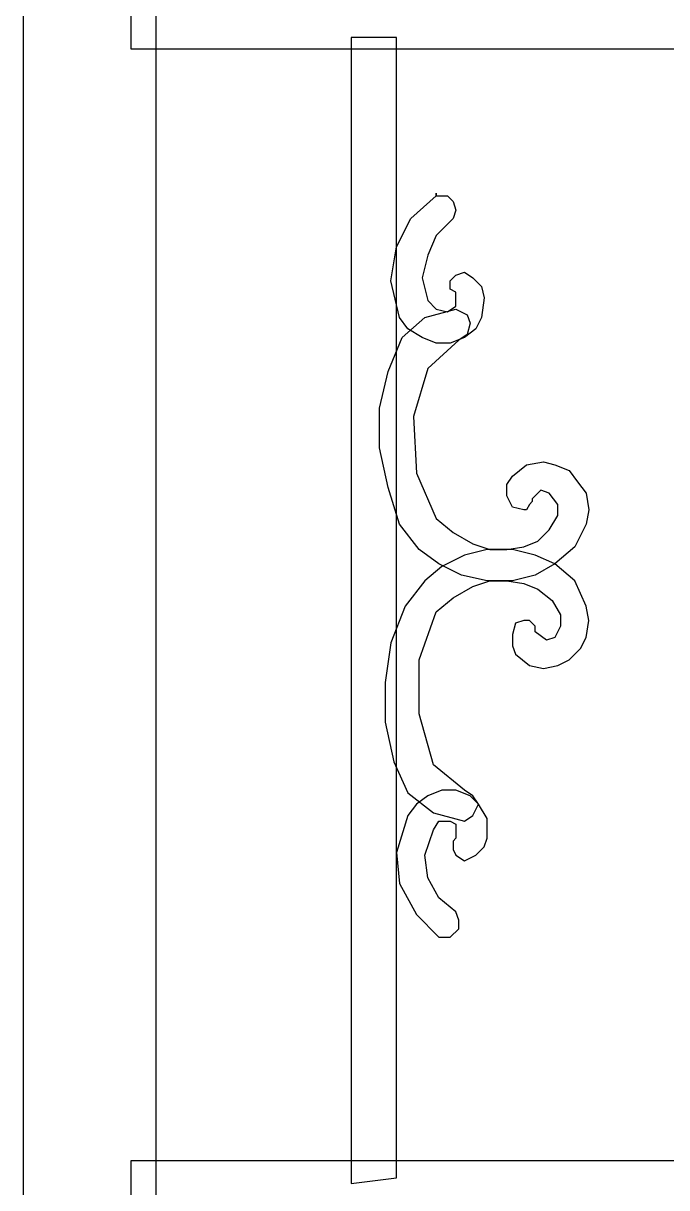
# Model space of a CAD drawing. Header units: centimetres. Extents: x -51 to 47, y -44 to 100.
# Drawn here: x -50.62 to -29.7, y -4.36 to 33.47 of the extents above; entities that cross this region are included whole.
import ezdxf

# ---------------------------------------------------------------- set-up
doc = ezdxf.new("R2010")
doc.units = ezdxf.units.CM
doc.header["$MEASUREMENT"] = 0
doc.layers.add('layer 1', color=7, linetype='Continuous')

msp = doc.modelspace()

# ---------------------------------------------------------------- linework, layer by layer
at = {"layer": 'layer 1', "color": 108}
for points, knots in [([(-50.62072, 91.58024), (-50.62072, 91.58024), (-46.29959, 91.58024), (-46.29959, 91.58024), (-46.29959, 91.58024), (-46.29959, 91.58024), (-46.29959, -43.66193), (-46.29959, -43.66193), (-46.29959, -43.66193), (-46.29959, -43.66193), (-50.62072, -43.66193), (-50.62072, -43.66193), (-50.62072, -43.66193), (-50.62072, -43.66193), (-50.62072, 91.58024), (-50.62072, 91.58024)], [0, 0, 0, 0, 0.25, 0.25, 0.25, 0.25, 0.5, 0.5, 0.5, 0.5, 0.75, 0.75, 0.75, 0.75, 1, 1, 1, 1]), ([(-47.12704, 34.11841), (-47.12704, 34.11841), (43.43281, 34.11841), (43.43281, 34.11841), (43.43281, 34.11841), (43.43281, 34.11841), (43.43281, 32.64739), (43.43281, 32.64739), (43.43281, 32.64739), (43.43281, 32.64739), (-47.12704, 32.64739), (-47.12704, 32.64739), (-47.12704, 32.64739), (-47.12704, 32.64739), (-47.12704, 34.11841), (-47.12704, 34.11841)], [0, 0, 0, 0, 0.25, 0.25, 0.25, 0.25, 0.5, 0.5, 0.5, 0.5, 0.75, 0.75, 0.75, 0.75, 1, 1, 1, 1]), ([(-39.95581, -4.22013), (-39.95581, -4.22013), (-39.95581, 33.01514), (-39.95581, 33.01514), (-39.95581, 33.01514), (-39.95581, 33.01514), (-38.48478, 33.01514), (-38.48478, 33.01514), (-38.48478, 33.01514), (-38.48478, 33.01514), (-38.48478, -4.03625), (-38.48478, -4.03625), (-38.48478, -4.03625), (-38.48478, -4.03625), (-39.95581, -4.22013), (-39.95581, -4.22013)], [0, 0, 0, 0, 0.25, 0.25, 0.25, 0.25, 0.5, 0.5, 0.5, 0.5, 0.75, 0.75, 0.75, 0.75, 1, 1, 1, 1]), ([(-37.19764, 27.86656), (-37.19764, 27.86656), (-38.02509, 27.13105), (-38.02509, 27.13105), (-38.02509, 27.13105), (-38.02509, 27.13105), (-38.48478, 26.21166), (-38.48478, 26.21166), (-38.48478, 26.21166), (-38.48478, 26.21166), (-38.66866, 25.10839), (-38.66866, 25.10839), (-38.66866, 25.10839), (-38.66866, 25.10839), (-38.39284, 23.91319), (-38.39284, 23.91319), (-38.39284, 23.91319), (-38.39284, 23.91319), (-38.11703, 23.54543), (-38.11703, 23.54543), (-38.11703, 23.54543), (-38.11703, 23.54543), (-37.65733, 23.26961), (-37.65733, 23.26961), (-37.65733, 23.26961), (-37.65733, 23.26961), (-37.19764, 23.08574), (-37.19764, 23.08574), (-37.19764, 23.08574), (-37.19764, 23.08574), (-36.73794, 23.08574), (-36.73794, 23.08574), (-36.73794, 23.08574), (-36.73794, 23.08574), (-36.27825, 23.26961), (-36.27825, 23.26961), (-36.27825, 23.26961), (-36.27825, 23.26961), (-35.91049, 23.54543), (-35.91049, 23.54543), (-35.91049, 23.54543), (-35.91049, 23.54543), (-35.72662, 23.91319), (-35.72662, 23.91319), (-35.72662, 23.91319), (-35.72662, 23.91319), (-35.63468, 24.55676), (-35.63468, 24.55676), (-35.63468, 24.55676), (-35.63468, 24.55676), (-35.72662, 24.92451), (-35.72662, 24.92451), (-35.72662, 24.92451), (-35.72662, 24.92451), (-36.00243, 25.20033), (-36.00243, 25.20033), (-36.00243, 25.20033), (-36.00243, 25.20033), (-36.27825, 25.38421), (-36.27825, 25.38421), (-36.27825, 25.38421), (-36.27825, 25.38421), (-36.55407, 25.29227), (-36.55407, 25.29227), (-36.55407, 25.29227), (-36.55407, 25.29227), (-36.73794, 25.10839), (-36.73794, 25.10839), (-36.73794, 25.10839), (-36.73794, 25.10839), (-36.73794, 25.01645), (-36.73794, 25.01645), (-36.73794, 25.01645), (-36.73794, 25.01645), (-36.73794, 24.83258), (-36.73794, 24.83258), (-36.73794, 24.83258), (-36.73794, 24.83258), (-36.55407, 24.74064), (-36.55407, 24.74064), (-36.55407, 24.74064), (-36.55407, 24.74064), (-36.55407, 24.28094), (-36.55407, 24.28094), (-36.55407, 24.28094), (-36.55407, 24.28094), (-36.82988, 24.09706), (-36.82988, 24.09706), (-36.82988, 24.09706), (-36.82988, 24.09706), (-37.19764, 24.189), (-37.19764, 24.189), (-37.19764, 24.189), (-37.19764, 24.189), (-37.47346, 24.46482), (-37.47346, 24.46482), (-37.47346, 24.46482), (-37.47346, 24.46482), (-37.65733, 25.20033), (-37.65733, 25.20033), (-37.65733, 25.20033), (-37.65733, 25.20033), (-37.47346, 25.93584), (-37.47346, 25.93584), (-37.47346, 25.93584), (-37.47346, 25.93584), (-37.19764, 26.57942), (-37.19764, 26.57942), (-37.19764, 26.57942), (-37.19764, 26.57942), (-36.646, 27.13105), (-36.646, 27.13105), (-36.646, 27.13105), (-36.646, 27.13105), (-36.55407, 27.40687), (-36.55407, 27.40687), (-36.55407, 27.40687), (-36.55407, 27.40687), (-36.646, 27.68268), (-36.646, 27.68268), (-36.646, 27.68268), (-36.646, 27.68268), (-36.82988, 27.86656), (-36.82988, 27.86656), (-36.82988, 27.86656), (-36.82988, 27.86656), (-37.19764, 27.86656), (-37.19764, 27.86656), (-37.19764, 27.86656), (-37.19764, 27.86656), (-37.19764, 27.86656), (-37.19764, 27.86656), (-37.19764, 27.86656), (-37.19764, 27.86656), (-37.19764, 27.9585), (-37.19764, 27.9585), (-37.19764, 27.9585), (-37.19764, 27.9585), (-37.19764, 27.9585), (-37.19764, 27.9585), (-37.19764, 27.9585), (-37.19764, 27.9585), (-37.19764, 27.86656), (-37.19764, 27.86656)], [0, 0, 0, 0, 0.02777778, 0.02777778, 0.02777778, 0.02777778, 0.05555556, 0.05555556, 0.05555556, 0.05555556, 0.08333333, 0.08333333, 0.08333333, 0.08333333, 0.11111111, 0.11111111, 0.11111111, 0.11111111, 0.13888889, 0.13888889, 0.13888889, 0.13888889, 0.16666667, 0.16666667, 0.16666667, 0.16666667, 0.19444444, 0.19444444, 0.19444444, 0.19444444, 0.22222222, 0.22222222, 0.22222222, 0.22222222, 0.25, 0.25, 0.25, 0.25, 0.27777778, 0.27777778, 0.27777778, 0.27777778, 0.30555556, 0.30555556, 0.30555556, 0.30555556, 0.33333333, 0.33333333, 0.33333333, 0.33333333, 0.36111111, 0.36111111, 0.36111111, 0.36111111, 0.38888889, 0.38888889, 0.38888889, 0.38888889, 0.41666667, 0.41666667, 0.41666667, 0.41666667, 0.44444444, 0.44444444, 0.44444444, 0.44444444, 0.47222222, 0.47222222, 0.47222222, 0.47222222, 0.5, 0.5, 0.5, 0.5, 0.52777778, 0.52777778, 0.52777778, 0.52777778, 0.55555556, 0.55555556, 0.55555556, 0.55555556, 0.58333333, 0.58333333, 0.58333333, 0.58333333, 0.61111111, 0.61111111, 0.61111111, 0.61111111, 0.63888889, 0.63888889, 0.63888889, 0.63888889, 0.66666667, 0.66666667, 0.66666667, 0.66666667, 0.69444444, 0.69444444, 0.69444444, 0.69444444, 0.72222222, 0.72222222, 0.72222222, 0.72222222, 0.75, 0.75, 0.75, 0.75, 0.77777778, 0.77777778, 0.77777778, 0.77777778, 0.80555556, 0.80555556, 0.80555556, 0.80555556, 0.83333333, 0.83333333, 0.83333333, 0.83333333, 0.86111111, 0.86111111, 0.86111111, 0.86111111, 0.88888889, 0.88888889, 0.88888889, 0.88888889, 0.91666667, 0.91666667, 0.91666667, 0.91666667, 0.94444444, 0.94444444, 0.94444444, 0.94444444, 0.97222222, 0.97222222, 0.97222222, 0.97222222, 1, 1, 1, 1]), ([(-34.07171, 18.02909), (-34.07171, 18.02909), (-33.7959, 18.30491), (-33.7959, 18.30491), (-33.7959, 18.30491), (-33.7959, 18.30491), (-33.52008, 18.21297), (-33.52008, 18.21297), (-33.52008, 18.21297), (-33.52008, 18.21297), (-33.24426, 17.84522), (-33.24426, 17.84522), (-33.24426, 17.84522), (-33.24426, 17.84522), (-33.24426, 17.47746), (-33.24426, 17.47746), (-33.24426, 17.47746), (-33.24426, 17.47746), (-33.52008, 17.01777), (-33.52008, 17.01777), (-33.52008, 17.01777), (-33.52008, 17.01777), (-33.88784, 16.65001), (-33.88784, 16.65001), (-33.88784, 16.65001), (-33.88784, 16.65001), (-34.34753, 16.46613), (-34.34753, 16.46613), (-34.34753, 16.46613), (-34.34753, 16.46613), (-34.89917, 16.37419), (-34.89917, 16.37419), (-34.89917, 16.37419), (-34.89917, 16.37419), (-35.4508, 16.37419), (-35.4508, 16.37419), (-35.4508, 16.37419), (-35.4508, 16.37419), (-36.00243, 16.55807), (-36.00243, 16.55807), (-36.00243, 16.55807), (-36.00243, 16.55807), (-36.646, 16.92583), (-36.646, 16.92583), (-36.646, 16.92583), (-36.646, 16.92583), (-37.19764, 17.38552), (-37.19764, 17.38552), (-37.19764, 17.38552), (-37.19764, 17.38552), (-37.84121, 18.85654), (-37.84121, 18.85654), (-37.84121, 18.85654), (-37.84121, 18.85654), (-37.93315, 20.69532), (-37.93315, 20.69532), (-37.93315, 20.69532), (-37.93315, 20.69532), (-37.47346, 22.25829), (-37.47346, 22.25829), (-37.47346, 22.25829), (-37.47346, 22.25829), (-36.46213, 23.17767), (-36.46213, 23.17767), (-36.46213, 23.17767), (-36.46213, 23.17767), (-36.18631, 23.36155), (-36.18631, 23.36155), (-36.18631, 23.36155), (-36.18631, 23.36155), (-36.09437, 23.72931), (-36.09437, 23.72931), (-36.09437, 23.72931), (-36.09437, 23.72931), (-36.18631, 24.00513), (-36.18631, 24.00513), (-36.18631, 24.00513), (-36.18631, 24.00513), (-36.55407, 24.189), (-36.55407, 24.189), (-36.55407, 24.189), (-36.55407, 24.189), (-37.56539, 23.91319), (-37.56539, 23.91319), (-37.56539, 23.91319), (-37.56539, 23.91319), (-38.30091, 23.26961), (-38.30091, 23.26961), (-38.30091, 23.26961), (-38.30091, 23.26961), (-38.7606, 22.16635), (-38.7606, 22.16635), (-38.7606, 22.16635), (-38.7606, 22.16635), (-39.03642, 20.97114), (-39.03642, 20.97114), (-39.03642, 20.97114), (-39.03642, 20.97114), (-39.03642, 19.684), (-39.03642, 19.684), (-39.03642, 19.684), (-39.03642, 19.684), (-38.7606, 18.39685), (-38.7606, 18.39685), (-38.7606, 18.39685), (-38.7606, 18.39685), (-38.39284, 17.20164), (-38.39284, 17.20164), (-38.39284, 17.20164), (-38.39284, 17.20164), (-37.74927, 16.37419), (-37.74927, 16.37419), (-37.74927, 16.37419), (-37.74927, 16.37419), (-37.1057, 15.9145), (-37.1057, 15.9145), (-37.1057, 15.9145), (-37.1057, 15.9145), (-36.37019, 15.54674), (-36.37019, 15.54674), (-36.37019, 15.54674), (-36.37019, 15.54674), (-35.54274, 15.36287), (-35.54274, 15.36287), (-35.54274, 15.36287), (-35.54274, 15.36287), (-34.71529, 15.36287), (-34.71529, 15.36287), (-34.71529, 15.36287), (-34.71529, 15.36287), (-33.97978, 15.54674), (-33.97978, 15.54674), (-33.97978, 15.54674), (-33.97978, 15.54674), (-33.3362, 15.9145), (-33.3362, 15.9145), (-33.3362, 15.9145), (-33.3362, 15.9145), (-32.69263, 16.46613), (-32.69263, 16.46613), (-32.69263, 16.46613), (-32.69263, 16.46613), (-32.32487, 17.20164), (-32.32487, 17.20164), (-32.32487, 17.20164), (-32.32487, 17.20164), (-32.23294, 17.66134), (-32.23294, 17.66134), (-32.23294, 17.66134), (-32.23294, 17.66134), (-32.32487, 18.21297), (-32.32487, 18.21297), (-32.32487, 18.21297), (-32.32487, 18.21297), (-32.60069, 18.58073), (-32.60069, 18.58073), (-32.60069, 18.58073), (-32.60069, 18.58073), (-32.87651, 18.94848), (-32.87651, 18.94848), (-32.87651, 18.94848), (-32.87651, 18.94848), (-33.3362, 19.13236), (-33.3362, 19.13236), (-33.3362, 19.13236), (-33.3362, 19.13236), (-33.70396, 19.2243), (-33.70396, 19.2243), (-33.70396, 19.2243), (-33.70396, 19.2243), (-34.25559, 19.13236), (-34.25559, 19.13236), (-34.25559, 19.13236), (-34.25559, 19.13236), (-34.71529, 18.76461), (-34.71529, 18.76461), (-34.71529, 18.76461), (-34.71529, 18.76461), (-34.89917, 18.48879), (-34.89917, 18.48879), (-34.89917, 18.48879), (-34.89917, 18.48879), (-34.89917, 18.12103), (-34.89917, 18.12103), (-34.89917, 18.12103), (-34.89917, 18.12103), (-34.71529, 17.75328), (-34.71529, 17.75328), (-34.71529, 17.75328), (-34.71529, 17.75328), (-34.34753, 17.66134), (-34.34753, 17.66134), (-34.34753, 17.66134), (-34.34753, 17.66134), (-34.25559, 17.66134), (-34.25559, 17.66134), (-34.25559, 17.66134), (-34.25559, 17.66134), (-34.16365, 17.84522), (-34.16365, 17.84522), (-34.16365, 17.84522), (-34.16365, 17.84522), (-34.07171, 17.93716), (-34.07171, 17.93716), (-34.07171, 17.93716), (-34.07171, 17.93716), (-34.07171, 18.02909), (-34.07171, 18.02909)], [0, 0, 0, 0, 0.01923077, 0.01923077, 0.01923077, 0.01923077, 0.03846154, 0.03846154, 0.03846154, 0.03846154, 0.05769231, 0.05769231, 0.05769231, 0.05769231, 0.07692308, 0.07692308, 0.07692308, 0.07692308, 0.09615385, 0.09615385, 0.09615385, 0.09615385, 0.11538462, 0.11538462, 0.11538462, 0.11538462, 0.13461538, 0.13461538, 0.13461538, 0.13461538, 0.15384615, 0.15384615, 0.15384615, 0.15384615, 0.17307692, 0.17307692, 0.17307692, 0.17307692, 0.19230769, 0.19230769, 0.19230769, 0.19230769, 0.21153846, 0.21153846, 0.21153846, 0.21153846, 0.23076923, 0.23076923, 0.23076923, 0.23076923, 0.25, 0.25, 0.25, 0.25, 0.26923077, 0.26923077, 0.26923077, 0.26923077, 0.28846154, 0.28846154, 0.28846154, 0.28846154, 0.30769231, 0.30769231, 0.30769231, 0.30769231, 0.32692308, 0.32692308, 0.32692308, 0.32692308, 0.34615385, 0.34615385, 0.34615385, 0.34615385, 0.36538462, 0.36538462, 0.36538462, 0.36538462, 0.38461538, 0.38461538, 0.38461538, 0.38461538, 0.40384615, 0.40384615, 0.40384615, 0.40384615, 0.42307692, 0.42307692, 0.42307692, 0.42307692, 0.44230769, 0.44230769, 0.44230769, 0.44230769, 0.46153846, 0.46153846, 0.46153846, 0.46153846, 0.48076923, 0.48076923, 0.48076923, 0.48076923, 0.5, 0.5, 0.5, 0.5, 0.51923077, 0.51923077, 0.51923077, 0.51923077, 0.53846154, 0.53846154, 0.53846154, 0.53846154, 0.55769231, 0.55769231, 0.55769231, 0.55769231, 0.57692308, 0.57692308, 0.57692308, 0.57692308, 0.59615385, 0.59615385, 0.59615385, 0.59615385, 0.61538462, 0.61538462, 0.61538462, 0.61538462, 0.63461538, 0.63461538, 0.63461538, 0.63461538, 0.65384615, 0.65384615, 0.65384615, 0.65384615, 0.67307692, 0.67307692, 0.67307692, 0.67307692, 0.69230769, 0.69230769, 0.69230769, 0.69230769, 0.71153846, 0.71153846, 0.71153846, 0.71153846, 0.73076923, 0.73076923, 0.73076923, 0.73076923, 0.75, 0.75, 0.75, 0.75, 0.76923077, 0.76923077, 0.76923077, 0.76923077, 0.78846154, 0.78846154, 0.78846154, 0.78846154, 0.80769231, 0.80769231, 0.80769231, 0.80769231, 0.82692308, 0.82692308, 0.82692308, 0.82692308, 0.84615385, 0.84615385, 0.84615385, 0.84615385, 0.86538462, 0.86538462, 0.86538462, 0.86538462, 0.88461538, 0.88461538, 0.88461538, 0.88461538, 0.90384615, 0.90384615, 0.90384615, 0.90384615, 0.92307692, 0.92307692, 0.92307692, 0.92307692, 0.94230769, 0.94230769, 0.94230769, 0.94230769, 0.96153846, 0.96153846, 0.96153846, 0.96153846, 0.98076923, 0.98076923, 0.98076923, 0.98076923, 1, 1, 1, 1]), ([(-33.97978, 13.70796), (-33.97978, 13.70796), (-33.61202, 13.43215), (-33.61202, 13.43215), (-33.61202, 13.43215), (-33.61202, 13.43215), (-33.3362, 13.52409), (-33.3362, 13.52409), (-33.3362, 13.52409), (-33.3362, 13.52409), (-33.15233, 13.89184), (-33.15233, 13.89184), (-33.15233, 13.89184), (-33.15233, 13.89184), (-33.15233, 14.2596), (-33.15233, 14.2596), (-33.15233, 14.2596), (-33.15233, 14.2596), (-33.42814, 14.71929), (-33.42814, 14.71929), (-33.42814, 14.71929), (-33.42814, 14.71929), (-33.88784, 15.08705), (-33.88784, 15.08705), (-33.88784, 15.08705), (-33.88784, 15.08705), (-34.34753, 15.27093), (-34.34753, 15.27093), (-34.34753, 15.27093), (-34.34753, 15.27093), (-34.89917, 15.36287), (-34.89917, 15.36287), (-34.89917, 15.36287), (-34.89917, 15.36287), (-35.4508, 15.36287), (-35.4508, 15.36287), (-35.4508, 15.36287), (-35.4508, 15.36287), (-36.00243, 15.17899), (-36.00243, 15.17899), (-36.00243, 15.17899), (-36.00243, 15.17899), (-36.646, 14.81123), (-36.646, 14.81123), (-36.646, 14.81123), (-36.646, 14.81123), (-37.19764, 14.35154), (-37.19764, 14.35154), (-37.19764, 14.35154), (-37.19764, 14.35154), (-37.74927, 12.78857), (-37.74927, 12.78857), (-37.74927, 12.78857), (-37.74927, 12.78857), (-37.74927, 11.04174), (-37.74927, 11.04174), (-37.74927, 11.04174), (-37.74927, 11.04174), (-37.28958, 9.38683), (-37.28958, 9.38683), (-37.28958, 9.38683), (-37.28958, 9.38683), (-36.27825, 8.55938), (-36.27825, 8.55938), (-36.27825, 8.55938), (-36.27825, 8.55938), (-36.00243, 8.37551), (-36.00243, 8.37551), (-36.00243, 8.37551), (-36.00243, 8.37551), (-35.81855, 8.09969), (-35.81855, 8.09969), (-35.81855, 8.09969), (-35.81855, 8.09969), (-36.00243, 7.73193), (-36.00243, 7.73193), (-36.00243, 7.73193), (-36.00243, 7.73193), (-36.27825, 7.54806), (-36.27825, 7.54806), (-36.27825, 7.54806), (-36.27825, 7.54806), (-37.28958, 7.82387), (-37.28958, 7.82387), (-37.28958, 7.82387), (-37.28958, 7.82387), (-38.11703, 8.46744), (-38.11703, 8.46744), (-38.11703, 8.46744), (-38.11703, 8.46744), (-38.57672, 9.47877), (-38.57672, 9.47877), (-38.57672, 9.47877), (-38.57672, 9.47877), (-38.85254, 10.76592), (-38.85254, 10.76592), (-38.85254, 10.76592), (-38.85254, 10.76592), (-38.85254, 12.05306), (-38.85254, 12.05306), (-38.85254, 12.05306), (-38.85254, 12.05306), (-38.66866, 13.34021), (-38.66866, 13.34021), (-38.66866, 13.34021), (-38.66866, 13.34021), (-38.20897, 14.53541), (-38.20897, 14.53541), (-38.20897, 14.53541), (-38.20897, 14.53541), (-37.56539, 15.36287), (-37.56539, 15.36287), (-37.56539, 15.36287), (-37.56539, 15.36287), (-37.01376, 15.82256), (-37.01376, 15.82256), (-37.01376, 15.82256), (-37.01376, 15.82256), (-36.27825, 16.19032), (-36.27825, 16.19032), (-36.27825, 16.19032), (-36.27825, 16.19032), (-35.54274, 16.37419), (-35.54274, 16.37419), (-35.54274, 16.37419), (-35.54274, 16.37419), (-34.71529, 16.37419), (-34.71529, 16.37419), (-34.71529, 16.37419), (-34.71529, 16.37419), (-33.97978, 16.19032), (-33.97978, 16.19032), (-33.97978, 16.19032), (-33.97978, 16.19032), (-33.3362, 15.9145), (-33.3362, 15.9145), (-33.3362, 15.9145), (-33.3362, 15.9145), (-32.69263, 15.36287), (-32.69263, 15.36287), (-32.69263, 15.36287), (-32.69263, 15.36287), (-32.32487, 14.53541), (-32.32487, 14.53541), (-32.32487, 14.53541), (-32.32487, 14.53541), (-32.23294, 14.07572), (-32.23294, 14.07572), (-32.23294, 14.07572), (-32.23294, 14.07572), (-32.32487, 13.52409), (-32.32487, 13.52409), (-32.32487, 13.52409), (-32.32487, 13.52409), (-32.50875, 13.15633), (-32.50875, 13.15633), (-32.50875, 13.15633), (-32.50875, 13.15633), (-32.87651, 12.78857), (-32.87651, 12.78857), (-32.87651, 12.78857), (-32.87651, 12.78857), (-33.24426, 12.6047), (-33.24426, 12.6047), (-33.24426, 12.6047), (-33.24426, 12.6047), (-33.70396, 12.51276), (-33.70396, 12.51276), (-33.70396, 12.51276), (-33.70396, 12.51276), (-34.16365, 12.6047), (-34.16365, 12.6047), (-34.16365, 12.6047), (-34.16365, 12.6047), (-34.62335, 12.97245), (-34.62335, 12.97245), (-34.62335, 12.97245), (-34.62335, 12.97245), (-34.71529, 13.24827), (-34.71529, 13.24827), (-34.71529, 13.24827), (-34.71529, 13.24827), (-34.71529, 13.61603), (-34.71529, 13.61603), (-34.71529, 13.61603), (-34.71529, 13.61603), (-34.62335, 13.98378), (-34.62335, 13.98378), (-34.62335, 13.98378), (-34.62335, 13.98378), (-34.34753, 14.07572), (-34.34753, 14.07572), (-34.34753, 14.07572), (-34.34753, 14.07572), (-34.16365, 14.07572), (-34.16365, 14.07572), (-34.16365, 14.07572), (-34.16365, 14.07572), (-34.07171, 13.98378), (-34.07171, 13.98378), (-34.07171, 13.98378), (-34.07171, 13.98378), (-33.97978, 13.89184), (-33.97978, 13.89184), (-33.97978, 13.89184), (-33.97978, 13.89184), (-33.97978, 13.70796), (-33.97978, 13.70796)], [0, 0, 0, 0, 0.01923077, 0.01923077, 0.01923077, 0.01923077, 0.03846154, 0.03846154, 0.03846154, 0.03846154, 0.05769231, 0.05769231, 0.05769231, 0.05769231, 0.07692308, 0.07692308, 0.07692308, 0.07692308, 0.09615385, 0.09615385, 0.09615385, 0.09615385, 0.11538462, 0.11538462, 0.11538462, 0.11538462, 0.13461538, 0.13461538, 0.13461538, 0.13461538, 0.15384615, 0.15384615, 0.15384615, 0.15384615, 0.17307692, 0.17307692, 0.17307692, 0.17307692, 0.19230769, 0.19230769, 0.19230769, 0.19230769, 0.21153846, 0.21153846, 0.21153846, 0.21153846, 0.23076923, 0.23076923, 0.23076923, 0.23076923, 0.25, 0.25, 0.25, 0.25, 0.26923077, 0.26923077, 0.26923077, 0.26923077, 0.28846154, 0.28846154, 0.28846154, 0.28846154, 0.30769231, 0.30769231, 0.30769231, 0.30769231, 0.32692308, 0.32692308, 0.32692308, 0.32692308, 0.34615385, 0.34615385, 0.34615385, 0.34615385, 0.36538462, 0.36538462, 0.36538462, 0.36538462, 0.38461538, 0.38461538, 0.38461538, 0.38461538, 0.40384615, 0.40384615, 0.40384615, 0.40384615, 0.42307692, 0.42307692, 0.42307692, 0.42307692, 0.44230769, 0.44230769, 0.44230769, 0.44230769, 0.46153846, 0.46153846, 0.46153846, 0.46153846, 0.48076923, 0.48076923, 0.48076923, 0.48076923, 0.5, 0.5, 0.5, 0.5, 0.51923077, 0.51923077, 0.51923077, 0.51923077, 0.53846154, 0.53846154, 0.53846154, 0.53846154, 0.55769231, 0.55769231, 0.55769231, 0.55769231, 0.57692308, 0.57692308, 0.57692308, 0.57692308, 0.59615385, 0.59615385, 0.59615385, 0.59615385, 0.61538462, 0.61538462, 0.61538462, 0.61538462, 0.63461538, 0.63461538, 0.63461538, 0.63461538, 0.65384615, 0.65384615, 0.65384615, 0.65384615, 0.67307692, 0.67307692, 0.67307692, 0.67307692, 0.69230769, 0.69230769, 0.69230769, 0.69230769, 0.71153846, 0.71153846, 0.71153846, 0.71153846, 0.73076923, 0.73076923, 0.73076923, 0.73076923, 0.75, 0.75, 0.75, 0.75, 0.76923077, 0.76923077, 0.76923077, 0.76923077, 0.78846154, 0.78846154, 0.78846154, 0.78846154, 0.80769231, 0.80769231, 0.80769231, 0.80769231, 0.82692308, 0.82692308, 0.82692308, 0.82692308, 0.84615385, 0.84615385, 0.84615385, 0.84615385, 0.86538462, 0.86538462, 0.86538462, 0.86538462, 0.88461538, 0.88461538, 0.88461538, 0.88461538, 0.90384615, 0.90384615, 0.90384615, 0.90384615, 0.92307692, 0.92307692, 0.92307692, 0.92307692, 0.94230769, 0.94230769, 0.94230769, 0.94230769, 0.96153846, 0.96153846, 0.96153846, 0.96153846, 0.98076923, 0.98076923, 0.98076923, 0.98076923, 1, 1, 1, 1]), ([(-37.1057, 3.77856), (-37.1057, 3.77856), (-37.84121, 4.51407), (-37.84121, 4.51407), (-37.84121, 4.51407), (-37.84121, 4.51407), (-38.39284, 5.5254), (-38.39284, 5.5254), (-38.39284, 5.5254), (-38.39284, 5.5254), (-38.48478, 6.53673), (-38.48478, 6.53673), (-38.48478, 6.53673), (-38.48478, 6.53673), (-38.11703, 7.73193), (-38.11703, 7.73193), (-38.11703, 7.73193), (-38.11703, 7.73193), (-37.84121, 8.09969), (-37.84121, 8.09969), (-37.84121, 8.09969), (-37.84121, 8.09969), (-37.47346, 8.37551), (-37.47346, 8.37551), (-37.47346, 8.37551), (-37.47346, 8.37551), (-37.01376, 8.55938), (-37.01376, 8.55938), (-37.01376, 8.55938), (-37.01376, 8.55938), (-36.55407, 8.55938), (-36.55407, 8.55938), (-36.55407, 8.55938), (-36.55407, 8.55938), (-36.09437, 8.37551), (-36.09437, 8.37551), (-36.09437, 8.37551), (-36.09437, 8.37551), (-35.81855, 8.09969), (-35.81855, 8.09969), (-35.81855, 8.09969), (-35.81855, 8.09969), (-35.54274, 7.63999), (-35.54274, 7.63999), (-35.54274, 7.63999), (-35.54274, 7.63999), (-35.54274, 6.99642), (-35.54274, 6.99642), (-35.54274, 6.99642), (-35.54274, 6.99642), (-35.63468, 6.72061), (-35.63468, 6.72061), (-35.63468, 6.72061), (-35.63468, 6.72061), (-35.91049, 6.44479), (-35.91049, 6.44479), (-35.91049, 6.44479), (-35.91049, 6.44479), (-36.27825, 6.26091), (-36.27825, 6.26091), (-36.27825, 6.26091), (-36.27825, 6.26091), (-36.55407, 6.44479), (-36.55407, 6.44479), (-36.55407, 6.44479), (-36.55407, 6.44479), (-36.646, 6.62867), (-36.646, 6.62867), (-36.646, 6.62867), (-36.646, 6.62867), (-36.646, 6.81254), (-36.646, 6.81254), (-36.646, 6.81254), (-36.646, 6.81254), (-36.646, 6.90448), (-36.646, 6.90448), (-36.646, 6.90448), (-36.646, 6.90448), (-36.55407, 6.99642), (-36.55407, 6.99642), (-36.55407, 6.99642), (-36.55407, 6.99642), (-36.55407, 7.45612), (-36.55407, 7.45612), (-36.55407, 7.45612), (-36.55407, 7.45612), (-36.73794, 7.54806), (-36.73794, 7.54806), (-36.73794, 7.54806), (-36.73794, 7.54806), (-37.1057, 7.54806), (-37.1057, 7.54806), (-37.1057, 7.54806), (-37.1057, 7.54806), (-37.28958, 7.27224), (-37.28958, 7.27224), (-37.28958, 7.27224), (-37.28958, 7.27224), (-37.56539, 6.44479), (-37.56539, 6.44479), (-37.56539, 6.44479), (-37.56539, 6.44479), (-37.47346, 5.70928), (-37.47346, 5.70928), (-37.47346, 5.70928), (-37.47346, 5.70928), (-37.1057, 5.0657), (-37.1057, 5.0657), (-37.1057, 5.0657), (-37.1057, 5.0657), (-36.55407, 4.60601), (-36.55407, 4.60601), (-36.55407, 4.60601), (-36.55407, 4.60601), (-36.46213, 4.33019), (-36.46213, 4.33019), (-36.46213, 4.33019), (-36.46213, 4.33019), (-36.46213, 4.05438), (-36.46213, 4.05438), (-36.46213, 4.05438), (-36.46213, 4.05438), (-36.73794, 3.77856), (-36.73794, 3.77856), (-36.73794, 3.77856), (-36.73794, 3.77856), (-37.1057, 3.77856), (-37.1057, 3.77856), (-37.1057, 3.77856), (-37.1057, 3.77856), (-37.1057, 3.77856), (-37.1057, 3.77856), (-37.1057, 3.77856), (-37.1057, 3.77856), (-37.1057, 3.77856), (-37.1057, 3.77856), (-37.1057, 3.77856), (-37.1057, 3.77856), (-37.1057, 3.77856), (-37.1057, 3.77856), (-37.1057, 3.77856), (-37.1057, 3.77856), (-37.1057, 3.77856), (-37.1057, 3.77856)], [0, 0, 0, 0, 0.02777778, 0.02777778, 0.02777778, 0.02777778, 0.05555556, 0.05555556, 0.05555556, 0.05555556, 0.08333333, 0.08333333, 0.08333333, 0.08333333, 0.11111111, 0.11111111, 0.11111111, 0.11111111, 0.13888889, 0.13888889, 0.13888889, 0.13888889, 0.16666667, 0.16666667, 0.16666667, 0.16666667, 0.19444444, 0.19444444, 0.19444444, 0.19444444, 0.22222222, 0.22222222, 0.22222222, 0.22222222, 0.25, 0.25, 0.25, 0.25, 0.27777778, 0.27777778, 0.27777778, 0.27777778, 0.30555556, 0.30555556, 0.30555556, 0.30555556, 0.33333333, 0.33333333, 0.33333333, 0.33333333, 0.36111111, 0.36111111, 0.36111111, 0.36111111, 0.38888889, 0.38888889, 0.38888889, 0.38888889, 0.41666667, 0.41666667, 0.41666667, 0.41666667, 0.44444444, 0.44444444, 0.44444444, 0.44444444, 0.47222222, 0.47222222, 0.47222222, 0.47222222, 0.5, 0.5, 0.5, 0.5, 0.52777778, 0.52777778, 0.52777778, 0.52777778, 0.55555556, 0.55555556, 0.55555556, 0.55555556, 0.58333333, 0.58333333, 0.58333333, 0.58333333, 0.61111111, 0.61111111, 0.61111111, 0.61111111, 0.63888889, 0.63888889, 0.63888889, 0.63888889, 0.66666667, 0.66666667, 0.66666667, 0.66666667, 0.69444444, 0.69444444, 0.69444444, 0.69444444, 0.72222222, 0.72222222, 0.72222222, 0.72222222, 0.75, 0.75, 0.75, 0.75, 0.77777778, 0.77777778, 0.77777778, 0.77777778, 0.80555556, 0.80555556, 0.80555556, 0.80555556, 0.83333333, 0.83333333, 0.83333333, 0.83333333, 0.86111111, 0.86111111, 0.86111111, 0.86111111, 0.88888889, 0.88888889, 0.88888889, 0.88888889, 0.91666667, 0.91666667, 0.91666667, 0.91666667, 0.94444444, 0.94444444, 0.94444444, 0.94444444, 0.97222222, 0.97222222, 0.97222222, 0.97222222, 1, 1, 1, 1]), ([(-47.12704, -3.48462), (-47.12704, -3.48462), (43.43281, -3.48462), (43.43281, -3.48462), (43.43281, -3.48462), (43.43281, -3.48462), (43.43281, -4.95564), (43.43281, -4.95564), (43.43281, -4.95564), (43.43281, -4.95564), (-47.12704, -4.95564), (-47.12704, -4.95564), (-47.12704, -4.95564), (-47.12704, -4.95564), (-47.12704, -3.48462), (-47.12704, -3.48462)], [0, 0, 0, 0, 0.25, 0.25, 0.25, 0.25, 0.5, 0.5, 0.5, 0.5, 0.75, 0.75, 0.75, 0.75, 1, 1, 1, 1])]:
    msp.add_open_spline(points, degree=3, knots=knots, dxfattribs=at)

doc.saveas('drawing.dxf')
